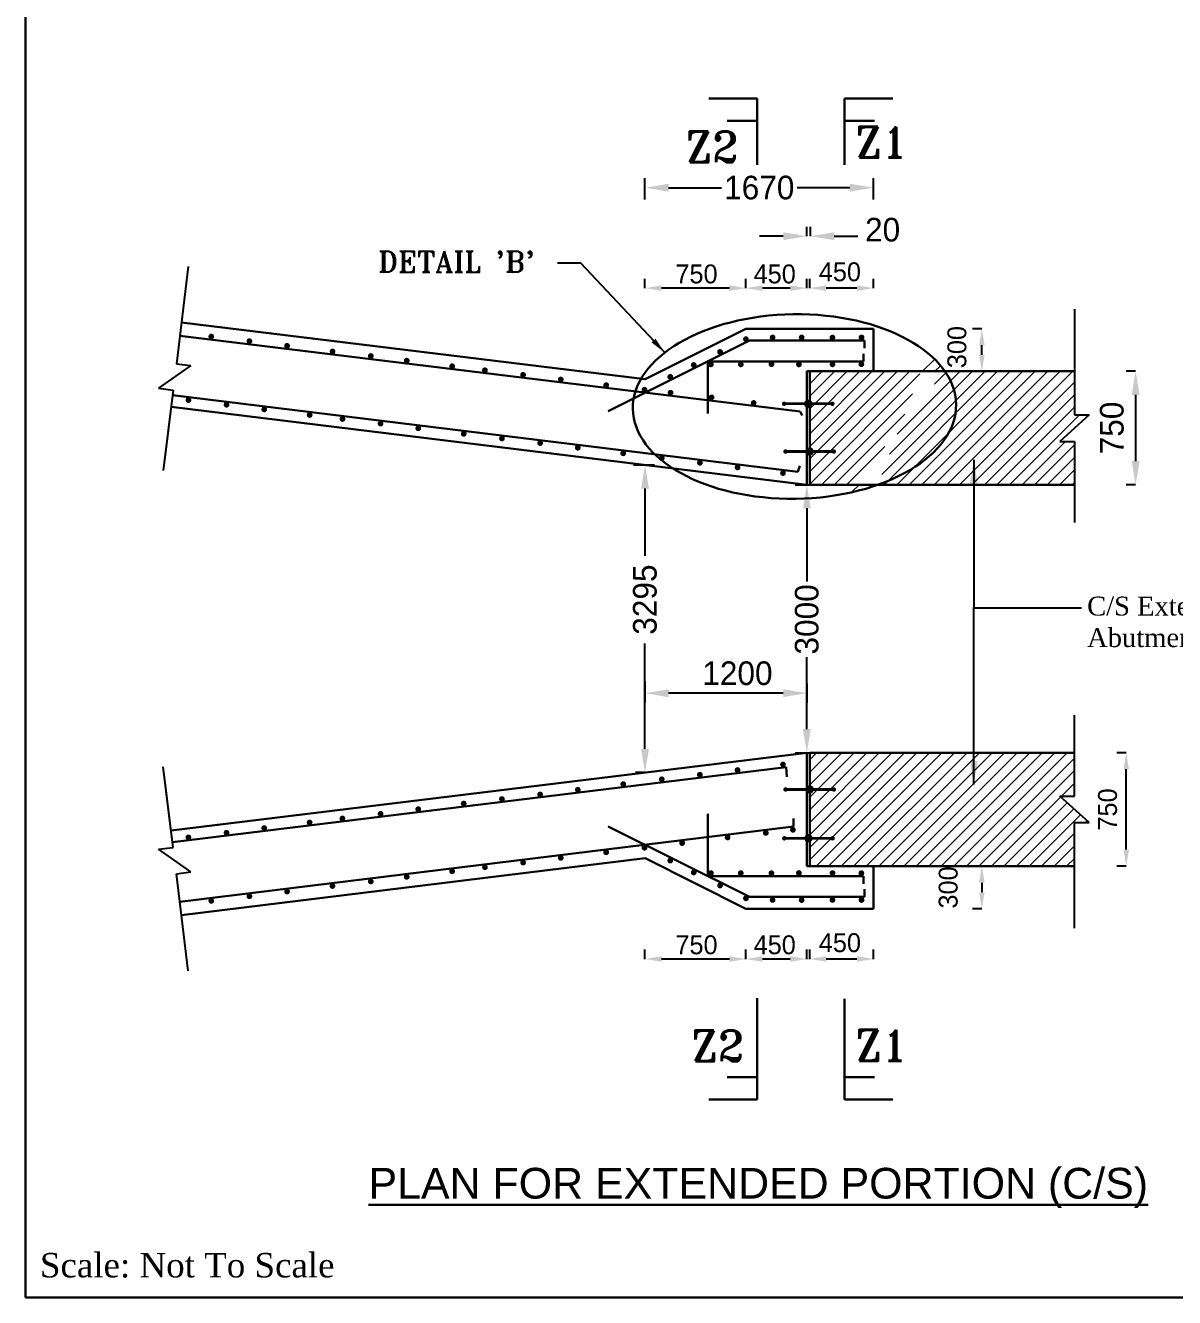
# Model space of a CAD drawing. Extents: x -1206532 to 786809, y -4288605 to 172932.
# Drawn here: x -269095 to -244779, y -4264955 to -4238039 of the extents above; entities that cross this region are included whole.
import ezdxf

# ---------------------------------------------------------------- set-up
doc = ezdxf.new("R2010")
doc.units = 0
doc.header["$LTSCALE"] = 300
doc.header["$MEASUREMENT"] = 0
doc.linetypes.add('ACAD_ISO02W100', pattern=[15, 12, -3])
doc.layers.get('0').update_dxf_attribs({"linetype": 'CONTINUOUS'})
doc.layers.get('DEFPOINTS').update_dxf_attribs({"linetype": 'CONTINUOUS'})
doc.layers.add('LINE', color=7, linetype='CONTINUOUS')
doc.layers.add('Other line', color=7, linetype='CONTINUOUS', lineweight=15)
doc.styles.add('Arial-200', font='ARIAL_0.TTF')
doc.styles.add('BIG', font='ROMANT.SHX')
doc.dimstyles.new('3', dxfattribs={"dimtxt": 225, "dimasz": 350, "dimexe": 100, "dimexo": 25, "dimgap": 9, "dimtad": 0, "dimdec": 0, "dimzin": 0, "dimdsep": 46, "dimtxsty": 'Standard', "dimcen": 0, "dimclrd": 5, "dimclre": 6, "dimclrt": 1, "dimadec": 0, "dimazin": 0, "dimtfac": 1, "dimtdec": 0, "dimtofl": 0, "dimtmove": 2, "dimatfit": 3, "dimfxl": 1, "dimtolj": 1, "dimtzin": 0, "dimarcsym": 0})

# ---------------------------------------------------------------- blocks, each defined once
blk = doc.blocks.new('*D812')
at = {"layer": 'DEFPOINTS', "color": 0, "lineweight": 30}
for p in [(-245603, -4245356), (-245603, -4247756), (-245603, -4247756)]:
    blk.add_point(p, dxfattribs=at)
at = {"layer": 'LINE', "color": 7, "lineweight": -2}
for p, q in [((-245603, -4245356), (-245803, -4245356)), ((-245603, -4245856), (-245603, -4247256)), ((-245603, -4247756), (-245803, -4247756))]:
    blk.add_line(p, q, dxfattribs=at)
at = {"layer": 'LINE', "color": 7, "lineweight": 30}
for points in [[(-245686, -4245856), (-245519, -4245856), (-245603, -4245356)], [(-245686, -4247256), (-245519, -4247256), (-245603, -4247756)]]:
    blk.add_solid(points, dxfattribs=at)
at = {"layer": 'LINE', "color": 7, "lineweight": 30, "insert": (-246104, -4246556), "char_height": 500, "attachment_point": 5, "rotation": 90}
blk.add_mtext('\\A1;750', dxfattribs=at)
blk = doc.blocks.new('*D813')
at = {"layer": 'DEFPOINTS', "color": 0, "lineweight": 30}
for p in [(-255985, -4241472), (-255985, -4248665), (-251150, -4248665)]:
    blk.add_point(p, dxfattribs=at)
at = {"layer": 'LINE', "color": 7, "lineweight": -2}
for p, q in [((-255985, -4241722), (-255985, -4241272)), ((-255485, -4241472), (-254368, -4241472)), ((-251650, -4241472), (-252767, -4241472)), ((-251150, -4241722), (-251150, -4241272))]:
    blk.add_line(p, q, dxfattribs=at)
at = {"layer": 'LINE', "color": 7, "lineweight": 30}
for points in [[(-255485, -4241389), (-255485, -4241556), (-255985, -4241472)], [(-251650, -4241389), (-251650, -4241556), (-251150, -4241472)]]:
    blk.add_solid(points, dxfattribs=at)
at = {"layer": 'LINE', "color": 7, "lineweight": 30, "insert": (-253567, -4241472), "char_height": 500, "attachment_point": 5}
blk.add_mtext('\\A1;1670', dxfattribs=at)
blk = doc.blocks.new('*D814')
at = {"layer": 'DEFPOINTS', "color": 0, "lineweight": 30}
for p in [(-248857, -4244456), (-248857, -4244456), (-248857, -4245356)]:
    blk.add_point(p, dxfattribs=at)
at = {"layer": 'LINE', "color": 7, "lineweight": -2}
for p, q in [((-248857, -4244456), (-249057, -4244456)), ((-248857, -4245006), (-248857, -4244806)), ((-248857, -4245356), (-249057, -4245356))]:
    blk.add_line(p, q, dxfattribs=at)
at = {"layer": 'LINE', "color": 7, "lineweight": 30}
for points in [[(-248915, -4244806), (-248798, -4244806), (-248857, -4244456)], [(-248915, -4245006), (-248798, -4245006), (-248857, -4245356)]]:
    blk.add_solid(points, dxfattribs=at)
at = {"layer": 'LINE', "color": 7, "lineweight": 30, "insert": (-249383, -4244845), "char_height": 400, "attachment_point": 5, "rotation": 90}
blk.add_mtext('\\A1;300', dxfattribs=at)
blk = doc.blocks.new('*D815')
at = {"layer": 'DEFPOINTS', "color": 0, "lineweight": 30}
for p in [(-252810, -4247756), (-253319, -4253428), (-252560, -4253428)]:
    blk.add_point(p, dxfattribs=at)
at = {"layer": 'LINE', "color": 7, "lineweight": -2}
for p, q in [((-252805, -4247756), (-252360, -4247756)), ((-252560, -4248256), (-252560, -4249806)), ((-252560, -4252928), (-252560, -4251407)), ((-252810, -4253428), (-252360, -4253428))]:
    blk.add_line(p, q, dxfattribs=at)
at = {"layer": 'LINE', "color": 7, "lineweight": 30}
for points in [[(-252643, -4248256), (-252477, -4248256), (-252560, -4247756)], [(-252643, -4252928), (-252477, -4252928), (-252560, -4253428)]]:
    blk.add_solid(points, dxfattribs=at)
at = {"layer": 'LINE', "color": 7, "lineweight": 30, "insert": (-252560, -4250606), "char_height": 500, "attachment_point": 5, "rotation": 90}
blk.add_mtext('\\A1;3000', dxfattribs=at)
blk = doc.blocks.new('*D816')
at = {"layer": 'DEFPOINTS', "color": 0, "lineweight": 30}
for p in [(-245802, -4253428), (-245802, -4253428), (-245802, -4255828)]:
    blk.add_point(p, dxfattribs=at)
at = {"layer": 'LINE', "color": 7, "lineweight": -2}
for p, q in [((-245802, -4253428), (-246002, -4253428)), ((-245802, -4255478), (-245802, -4253778)), ((-245802, -4255828), (-246002, -4255828))]:
    blk.add_line(p, q, dxfattribs=at)
at = {"layer": 'LINE', "color": 7, "lineweight": 30}
for points in [[(-245860, -4253778), (-245743, -4253778), (-245802, -4253428)], [(-245860, -4255478), (-245743, -4255478), (-245802, -4255828)]]:
    blk.add_solid(points, dxfattribs=at)
at = {"layer": 'LINE', "color": 7, "lineweight": 30, "insert": (-246195, -4254628), "char_height": 400, "attachment_point": 5, "rotation": 90}
blk.add_mtext('\\A1;750', dxfattribs=at)
blk = doc.blocks.new('*D817')
at = {"layer": 'DEFPOINTS', "color": 0, "lineweight": 30}
for p in [(-252500, -4257792), (-252500, -4257792), (-251150, -4257792)]:
    blk.add_point(p, dxfattribs=at)
at = {"layer": 'LINE', "color": 7, "lineweight": -2}
for p, q in [((-252500, -4257792), (-252500, -4257592)), ((-251150, -4257792), (-251150, -4257592)), ((-251500, -4257792), (-252150, -4257792))]:
    blk.add_line(p, q, dxfattribs=at)
at = {"layer": 'LINE', "color": 7, "lineweight": 30}
for points in [[(-252150, -4257733), (-252150, -4257850), (-252500, -4257792)], [(-251500, -4257733), (-251500, -4257850), (-251150, -4257792)]]:
    blk.add_solid(points, dxfattribs=at)
at = {"layer": 'LINE', "color": 7, "lineweight": 30, "insert": (-251861, -4257449), "char_height": 400, "attachment_point": 5}
blk.add_mtext('\\A1;450', dxfattribs=at)
blk = doc.blocks.new('*D818')
at = {"layer": 'DEFPOINTS', "color": 0, "lineweight": 30}
for p in [(-248857, -4255828), (-248857, -4256728), (-248857, -4256728)]:
    blk.add_point(p, dxfattribs=at)
at = {"layer": 'LINE', "color": 7, "lineweight": -2}
for p, q in [((-248857, -4255828), (-249057, -4255828)), ((-248857, -4256178), (-248857, -4256378)), ((-248857, -4256728), (-249057, -4256728))]:
    blk.add_line(p, q, dxfattribs=at)
at = {"layer": 'LINE', "color": 7, "lineweight": 30}
for points in [[(-248915, -4256178), (-248798, -4256178), (-248857, -4255828)], [(-248915, -4256378), (-248798, -4256378), (-248857, -4256728)]]:
    blk.add_solid(points, dxfattribs=at)
at = {"layer": 'LINE', "color": 7, "lineweight": 30, "insert": (-249567, -4256278), "char_height": 400, "attachment_point": 5, "rotation": 90}
blk.add_mtext('\\A1;300', dxfattribs=at)
blk = doc.blocks.new('*D809')
at = {"layer": 'DEFPOINTS', "color": 0, "lineweight": 30}
for p in [(-253850, -4257792), (-253850, -4257792), (-252560, -4257792)]:
    blk.add_point(p, dxfattribs=at)
at = {"layer": 'LINE', "color": 7, "lineweight": -2}
for p, q in [((-253850, -4257792), (-253850, -4257592)), ((-252560, -4257792), (-252560, -4257592)), ((-252910, -4257792), (-253500, -4257792))]:
    blk.add_line(p, q, dxfattribs=at)
at = {"layer": 'LINE', "color": 7, "lineweight": 30}
for points in [[(-253500, -4257733), (-253500, -4257850), (-253850, -4257792)], [(-252910, -4257733), (-252910, -4257850), (-252560, -4257792)]]:
    blk.add_solid(points, dxfattribs=at)
at = {"layer": 'LINE', "color": 7, "lineweight": 30, "insert": (-253240, -4257494), "char_height": 400, "attachment_point": 5}
blk.add_mtext('\\A1;450', dxfattribs=at)
blk = doc.blocks.new('*D810')
at = {"layer": 'DEFPOINTS', "color": 0, "lineweight": 30}
for p in [(-256235, -4247337), (-255985, -4253847), (-255985, -4253847)]:
    blk.add_point(p, dxfattribs=at)
at = {"layer": 'LINE', "color": 7, "lineweight": -2}
for p, q in [((-256230, -4247337), (-255785, -4247337)), ((-255985, -4247837), (-255985, -4249262)), ((-255985, -4253347), (-255985, -4251113)), ((-255985, -4253847), (-256185, -4253847))]:
    blk.add_line(p, q, dxfattribs=at)
at = {"layer": 'LINE', "color": 7, "lineweight": 30}
for points in [[(-256068, -4247837), (-255901, -4247837), (-255985, -4247337)], [(-256068, -4253347), (-255901, -4253347), (-255985, -4253847)]]:
    blk.add_solid(points, dxfattribs=at)
at = {"layer": 'LINE', "color": 7, "lineweight": 30, "insert": (-255985, -4250187), "char_height": 500, "attachment_point": 5, "rotation": 90}
blk.add_mtext('\\A1;3295', dxfattribs=at)
blk = doc.blocks.new('*D811')
at = {"layer": 'DEFPOINTS', "color": 0, "lineweight": 30}
for p in [(-255985, -4251914), (-252560, -4251957), (-255985, -4252168)]:
    blk.add_point(p, dxfattribs=at)
at = {"layer": 'LINE', "color": 7, "lineweight": -2}
for p, q in [((-255985, -4251919), (-255985, -4252368)), ((-252560, -4251962), (-252560, -4252368)), ((-253060, -4252168), (-255485, -4252168))]:
    blk.add_line(p, q, dxfattribs=at)
at = {"layer": 'LINE', "color": 7, "lineweight": 30}
for points in [[(-255485, -4252084), (-255485, -4252251), (-255985, -4252168)], [(-253060, -4252084), (-253060, -4252251), (-252560, -4252168)]]:
    blk.add_solid(points, dxfattribs=at)
at = {"layer": 'LINE', "color": 7, "lineweight": 30, "insert": (-254029, -4251748), "char_height": 500, "attachment_point": 5}
blk.add_mtext('\\A1;1200', dxfattribs=at)
blk = doc.blocks.new('*D837')
at = {"layer": 'DEFPOINTS', "color": 0, "lineweight": 30}
for p in [(-252560, -4242498), (-252480, -4242498), (-252480, -4242498)]:
    blk.add_point(p, dxfattribs=at)
at = {"layer": 'LINE', "color": 7, "lineweight": -2}
for p, q in [((-253060, -4242498), (-253560, -4242498)), ((-252560, -4242498), (-252560, -4242298)), ((-252480, -4242498), (-252480, -4242298)), ((-251980, -4242498), (-251480, -4242498))]:
    blk.add_line(p, q, dxfattribs=at)
at = {"layer": 'LINE', "color": 7, "lineweight": 30}
for points in [[(-253060, -4242415), (-253060, -4242582), (-252560, -4242498)], [(-251980, -4242415), (-251980, -4242582), (-252480, -4242498)]]:
    blk.add_solid(points, dxfattribs=at)
at = {"layer": 'LINE', "color": 7, "lineweight": 30, "insert": (-250957, -4242363), "char_height": 500, "attachment_point": 5}
blk.add_mtext('\\A1;20', dxfattribs=at)
blk = doc.blocks.new('*D936')
at = {"layer": 'DEFPOINTS', "color": 0, "lineweight": 30}
for p in [(-255985, -4257792), (-255985, -4257792), (-253850, -4257792)]:
    blk.add_point(p, dxfattribs=at)
at = {"layer": 'LINE', "color": 7, "lineweight": -2}
for p, q in [((-255985, -4257792), (-255985, -4257592)), ((-253850, -4257792), (-253850, -4257592)), ((-254200, -4257792), (-255635, -4257792))]:
    blk.add_line(p, q, dxfattribs=at)
at = {"layer": 'LINE', "color": 7, "lineweight": 30}
for points in [[(-255635, -4257733), (-255635, -4257850), (-255985, -4257792)], [(-254200, -4257733), (-254200, -4257850), (-253850, -4257792)]]:
    blk.add_solid(points, dxfattribs=at)
at = {"layer": 'LINE', "color": 7, "lineweight": 30, "insert": (-254895, -4257494), "char_height": 400, "attachment_point": 5}
blk.add_mtext('\\A1;750', dxfattribs=at)
blk = doc.blocks.new('*D938')
at = {"layer": 'DEFPOINTS', "color": 0, "lineweight": 30}
for p in [(-252500, -4243597), (-252500, -4243597), (-251150, -4243597)]:
    blk.add_point(p, dxfattribs=at)
at = {"layer": 'LINE', "color": 7, "lineweight": -2}
for p, q in [((-252500, -4243597), (-252500, -4243397)), ((-251500, -4243597), (-252150, -4243597)), ((-251150, -4243597), (-251150, -4243397))]:
    blk.add_line(p, q, dxfattribs=at)
at = {"layer": 'LINE', "color": 7, "lineweight": 30}
for points in [[(-252150, -4243538), (-252150, -4243655), (-252500, -4243597)], [(-251500, -4243538), (-251500, -4243655), (-251150, -4243597)]]:
    blk.add_solid(points, dxfattribs=at)
at = {"layer": 'LINE', "color": 7, "lineweight": 30, "insert": (-251861, -4243254), "char_height": 400, "attachment_point": 5}
blk.add_mtext('\\A1;450', dxfattribs=at)
blk = doc.blocks.new('*D939')
at = {"layer": 'DEFPOINTS', "color": 0, "lineweight": 30}
for p in [(-253850, -4243597), (-253850, -4243597), (-252560, -4243597)]:
    blk.add_point(p, dxfattribs=at)
at = {"layer": 'LINE', "color": 7, "lineweight": -2}
for p, q in [((-253850, -4243597), (-253850, -4243397)), ((-252910, -4243597), (-253500, -4243597)), ((-252560, -4243597), (-252560, -4243397))]:
    blk.add_line(p, q, dxfattribs=at)
at = {"layer": 'LINE', "color": 7, "lineweight": 30}
for points in [[(-253500, -4243538), (-253500, -4243655), (-253850, -4243597)], [(-252910, -4243538), (-252910, -4243655), (-252560, -4243597)]]:
    blk.add_solid(points, dxfattribs=at)
at = {"layer": 'LINE', "color": 7, "lineweight": 30, "insert": (-253240, -4243299), "char_height": 400, "attachment_point": 5}
blk.add_mtext('\\A1;450', dxfattribs=at)
blk = doc.blocks.new('*D937')
at = {"layer": 'DEFPOINTS', "color": 0, "lineweight": 30}
for p in [(-255985, -4243597), (-255985, -4243597), (-253850, -4243597)]:
    blk.add_point(p, dxfattribs=at)
at = {"layer": 'LINE', "color": 7, "lineweight": -2}
for p, q in [((-255985, -4243597), (-255985, -4243397)), ((-254200, -4243597), (-255635, -4243597)), ((-253850, -4243597), (-253850, -4243397))]:
    blk.add_line(p, q, dxfattribs=at)
at = {"layer": 'LINE', "color": 7, "lineweight": 30}
for points in [[(-255635, -4243538), (-255635, -4243655), (-255985, -4243597)], [(-254200, -4243538), (-254200, -4243655), (-253850, -4243597)]]:
    blk.add_solid(points, dxfattribs=at)
at = {"layer": 'LINE', "color": 7, "lineweight": 30, "insert": (-254895, -4243299), "char_height": 400, "attachment_point": 5}
blk.add_mtext('\\A1;750', dxfattribs=at)

msp = doc.modelspace()

# ---------------------------------------------------------------- hatches: boundary and pattern name
at = {"layer": 'Other line', "lineweight": 9}
h = msp.add_hatch(dxfattribs=at)
h.set_pattern_fill('ANSI31', color=0, scale=1500, style=0)
edge = h.paths.add_edge_path()
edge.add_line((-246586.535, -4246277.286), (-246897.683, -4246277.286))
edge.add_line((-246897.683, -4246277.286), (-246897.683, -4245356.096))
edge.add_line((-246897.683, -4245356.096), (-249639.153, -4245356.096))
edge.add_ellipse((-252822.006, -4246101.451), major_axis=(-3421.064, -47.045), ratio=0.570526397, start_angle=120.6780294, end_angle=201.062523, ccw=False)
edge.add_line((-251053.45, -4247756.096), (-246897.683, -4247756.096))
edge.add_line((-246897.683, -4247756.096), (-246897.683, -4247001.915))
edge.add_line((-246897.683, -4247001.915), (-246897.683, -4246838.735))
edge.add_line((-246897.683, -4246838.735), (-247208.831, -4246838.735))
edge.add_line((-247208.831, -4246838.735), (-246586.535, -4246277.286))
edge = h.paths.add_edge_path()
edge.add_ellipse((-252822.006, -4246101.451), major_axis=(-3421.064, -47.045), ratio=0.570526397, start_angle=120.6780294, end_angle=201.062523)
edge.add_line((-249639.153, -4245356.096), (-252500.022, -4245356.096))
edge.add_line((-252500.022, -4245356.096), (-252500.022, -4246521.127))
edge.add_arc((-252527.959, -4246555.328), 44.16, -0.9965957, 50.7568962, ccw=False)
edge.add_line((-252483.805, -4246556.096), (-252040.402, -4246556.096))
edge.add_arc((-252017.173, -4246555.328), 23.242, 180, 181.8937811, ccw=False)
edge.add_arc((-252017.173, -4246555.328), 23.242, 0, 180, ccw=False)
edge.add_arc((-252017.173, -4246555.328), 23.242, -178.1062189, 0, ccw=False)
edge.add_line((-252040.402, -4246556.096), (-252483.805, -4246556.096))
edge.add_arc((-252527.959, -4246555.328), 44.16, 309.2431038, 359.0034043, ccw=False)
edge.add_line((-252500.022, -4246589.529), (-252500.022, -4247756.096))
edge.add_line((-252500.022, -4247756.096), (-251053.45, -4247756.096))
h = msp.add_hatch(dxfattribs=at)
h.set_pattern_fill('ANSI31', color=0, scale=1500, style=0)
h.paths.add_polyline_path([(-246897.683, -4253427.941), (-252500.022, -4253427.941), (-252500.022, -4254594.509, -0.220597627), (-252483.805, -4254627.941), (-252040.402, -4254627.941, -0.983608714), (-251993.931, -4254628.71, -1.016664438), (-252040.402, -4254627.941), (-252483.805, -4254627.941, -0.004348496), (-252483.799, -4254628.71, -0.225162114), (-252500.022, -4254662.91), (-252500.022, -4255827.941), (-251150.022, -4255827.941), (-246897.683, -4255827.941), (-246897.683, -4254906.752), (-246586.535, -4254906.752), (-247208.831, -4254345.302), (-246897.683, -4254345.302)])
h.paths.add_polyline_path([(-249970.032, -4256844.608), (-249970.032, -4255711.275), (-249370.032, -4255711.275), (-249370.032, -4256844.608)], flags=9)

# ---------------------------------------------------------------- linework, layer by layer
at = {"color": 0, "linetype": 'ByBlock', "lineweight": 30}
msp.add_lwpolyline([(-269094.96, -4264955.06), (-269094.96, -4214060.66), (-197123.08, -4214060.66), (-197123.08, -4264955.06), (-269094.96, -4264955.06)], close=True, dxfattribs=at)
at = {"layer": 'LINE', "lineweight": 30}
for p, q in [((-253608.148, -4239581.59), (-254631.345, -4239581.59)), ((-253608.148, -4240989.716), (-253608.148, -4239581.59)), ((-253608.148, -4240989.716), (-253608.148, -4239581.59)), ((-251761.618, -4240989.716), (-251761.618, -4239581.59)), ((-251761.618, -4240989.716), (-251761.618, -4239581.59)), ((-250738.421, -4239581.59), (-251761.618, -4239581.59)), ((-253608.148, -4240054.437), (-254244.264, -4240054.437)), ((-251125.503, -4240054.437), (-251761.618, -4240054.437)), ((-253608.148, -4258618), (-253608.148, -4260762.448)), ((-253608.148, -4258618), (-253608.148, -4260762.448)), ((-251761.618, -4258637), (-251761.618, -4260762.448)), ((-251761.618, -4258637), (-251761.618, -4260762.448)), ((-253608.148, -4260289.6), (-254244.264, -4260289.6)), ((-251125.503, -4260289.6), (-251761.618, -4260289.6)), ((-253608.148, -4260762.448), (-254631.345, -4260762.448)), ((-250738.421, -4260762.448), (-251761.618, -4260762.448))]:
    msp.add_line(p, q, dxfattribs=at)
at = {"layer": 'LINE', "color": 0}
for p, q in [((-265648.918, -4243140.905), (-265900.515, -4245195.93)), ((-246897.683, -4244043.737), (-246897.683, -4246114.106)), ((-246897.683, -4244206.916), (-246897.683, -4246277.286)), ((-265591.673, -4245233.742), (-266277.586, -4245715.407)), ((-265900.515, -4245195.93), (-265591.673, -4245233.742)), ((-266277.586, -4245715.407), (-265968.744, -4245753.219)), ((-265968.744, -4245753.219), (-266157.442, -4247294.487)), ((-265988.574, -4245915.189), (-266177.272, -4247456.458)), ((-246586.535, -4246277.286), (-247208.831, -4246838.735)), ((-246897.683, -4246277.286), (-246586.535, -4246277.286)), ((-247208.831, -4246838.735), (-246897.683, -4246838.735)), ((-246897.683, -4246838.735), (-246897.683, -4248391.512)), ((-246897.683, -4247001.915), (-246897.683, -4248554.692)), ((-246897.683, -4254182.123), (-246897.683, -4252629.345)), ((-246897.683, -4254345.302), (-246897.683, -4252792.525)), ((-265988.574, -4255268.849), (-266177.272, -4253727.58)), ((-265968.744, -4255430.819), (-266157.442, -4253889.55)), ((-247208.831, -4254345.302), (-246897.683, -4254345.302)), ((-246586.535, -4254906.752), (-247208.831, -4254345.302)), ((-246897.683, -4256977.121), (-246897.683, -4254906.752)), ((-246897.683, -4254906.752), (-246586.535, -4254906.752)), ((-246897.683, -4257140.301), (-246897.683, -4255069.932)), ((-266277.586, -4255468.631), (-265968.744, -4255430.819)), ((-265591.673, -4255950.296), (-266277.586, -4255468.631)), ((-265900.515, -4255988.107), (-265591.673, -4255950.296)), ((-265648.918, -4258043.132), (-265900.515, -4255988.107))]:
    msp.add_line(p, q, dxfattribs=at)
for points, const_width in [([(-265132.048, -4244621.921, -1), (-265192.528, -4244621.921, -1)], 60.48), ([(-264325.122, -4244719.585, -1), (-264385.602, -4244719.585, -1)], 60.48), ([(-253818.575, -4244675.686, -1), (-253879.055, -4244675.686, -1)], 60.48), ([(-253254.141, -4244641.366, -1), (-253314.621, -4244641.366, -1)], 60.48), ([(-252639.755, -4244639.153, -1), (-252700.235, -4244639.153, -1)], 60.48), ([(-251987.958, -4244642.563, -1), (-252048.438, -4244642.563, -1)], 60.48), ([(-251373.572, -4244640.349, -1), (-251434.052, -4244640.349, -1)], 60.48), ([(-263527.916, -4244818.467, -1), (-263588.396, -4244818.467, -1)], 60.48), ([(-262566.8, -4244937.1, -1), (-262627.28, -4244937.1, -1)], 60.48), ([(-254366.938, -4244947.564, -1), (-254427.418, -4244947.564, -1)], 60.48), ([(-261756.708, -4245033.119, -1), (-261817.188, -4245033.119, -1)], 60.48), ([(-260996.317, -4245131.454, -1), (-261056.797, -4245131.454, -1)], 60.48), ([(-260035.201, -4245250.087, -1), (-260095.681, -4245250.087, -1)], 60.48), ([(-254923.653, -4245223.465, -1), (-254984.133, -4245223.465, -1)], 60.48), ([(-254559.985, -4245209.819, -1), (-254620.465, -4245209.819, -1)], 60.48), ([(-253928.254, -4245210.169, -1), (-253988.734, -4245210.169, -1)], 60.48), ([(-253279.587, -4245207.083, -1), (-253340.067, -4245207.083, -1)], 60.48), ([(-252697.877, -4245211.868, -1), (-252758.357, -4245211.868, -1)], 60.48), ([(-251986.899, -4245209.475, -1), (-252047.379, -4245209.475, -1)], 60.48), ([(-251376.466, -4245207.083, -1), (-251436.946, -4245207.083, -1)], 60.48), ([(-259341.173, -4245334.457, -1), (-259401.653, -4245334.457, -1)], 60.48), ([(-258534.248, -4245432.121, -1), (-258594.728, -4245432.121, -1)], 60.48), ([(-257737.042, -4245531.003, -1), (-257797.522, -4245531.003, -1)], 60.48), ([(-255420.129, -4245473.912, -1), (-255480.609, -4245473.912, -1)], 60.48), ([(-256775.926, -4245649.636, -1), (-256836.406, -4245649.636, -1)], 60.48), ([(-255965.833, -4245745.655, -1), (-256026.313, -4245745.655, -1)], 60.48), ([(-255413.313, -4245809.125, -1), (-255473.793, -4245809.125, -1)], 60.48), ([(-265615.93, -4245966.193, -1), (-265676.41, -4245966.193, -1)], 60.48), ([(-264809.004, -4246063.857, -1), (-264869.484, -4246063.857, -1)], 60.48), ([(-254545.107, -4245908.007, -1), (-254605.587, -4245908.007, -1)], 60.48), ([(-253654.991, -4246026.641, -1), (-253715.471, -4246026.641, -1)], 60.48), ([(-253018.822, -4246042.232, -1), (-253065.307, -4246042.232, -1)], 46.484), ([(-252487.118, -4246042.232, -1), (-252575.438, -4246042.232, -1)], 88.32), ([(-251997.25, -4246042.232, -1), (-252043.735, -4246042.232, -1)], 46.484), ([(-264011.798, -4246162.739, -1), (-264072.278, -4246162.739, -1)], 60.48), ([(-263050.682, -4246281.372, -1), (-263111.162, -4246281.372, -1)], 60.48), ([(-262356.655, -4246365.743, -1), (-262417.135, -4246365.743, -1)], 60.48), ([(-261549.729, -4246463.406, -1), (-261610.209, -4246463.406, -1)], 60.48), ([(-260752.523, -4246562.288, -1), (-260813.003, -4246562.288, -1)], 60.48), ([(-259791.407, -4246680.921, -1), (-259851.887, -4246680.921, -1)], 60.48), ([(-258981.314, -4246776.941, -1), (-259041.794, -4246776.941, -1)], 60.48), ([(-258174.389, -4246874.604, -1), (-258234.869, -4246874.604, -1)], 60.48), ([(-257377.183, -4246973.486, -1), (-257437.663, -4246973.486, -1)], 60.48), ([(-256416.067, -4247092.119, -1), (-256476.547, -4247092.119, -1)], 60.48), ([(-252987.822, -4247054.232, -1), (-253034.307, -4247054.232, -1)], 46.484), ([(-252456.118, -4247054.232, -1), (-252544.438, -4247054.232, -1)], 88.32), ([(-251966.25, -4247054.232, -1), (-252012.735, -4247054.232, -1)], 46.484), ([(-255600.113, -4247194.421, -1), (-255660.593, -4247194.421, -1)], 60.48), ([(-254793.187, -4247292.084, -1), (-254853.667, -4247292.084, -1)], 60.48), ([(-253995.981, -4247390.966, -1), (-254056.461, -4247390.966, -1)], 60.48), ([(-253034.865, -4247509.6, -1), (-253095.345, -4247509.6, -1)], 60.48), ([(-254793.187, -4253891.953, 1), (-254853.667, -4253891.953, 1)], 60.48), ([(-253995.981, -4253793.071, 1), (-254056.461, -4253793.071, 1)], 60.48), ([(-253034.865, -4253674.438, 1), (-253095.345, -4253674.438, 1)], 60.48), ([(-256416.067, -4254091.918, 1), (-256476.547, -4254091.918, 1)], 60.48), ([(-255600.113, -4253989.617, 1), (-255660.593, -4253989.617, 1)], 60.48), ([(-252456.118, -4254204.077, -1), (-252544.438, -4254204.077, -1)], 88.32), ([(-258981.314, -4254407.097, 1), (-259041.794, -4254407.097, 1)], 60.48), ([(-258174.389, -4254309.434, 1), (-258234.869, -4254309.434, 1)], 60.48), ([(-257377.183, -4254210.552, 1), (-257437.663, -4254210.552, 1)], 60.48), ([(-252987.822, -4254204.077, -1), (-253034.307, -4254204.077, -1)], 46.484), ([(-251966.25, -4254204.077, -1), (-252012.735, -4254204.077, -1)], 46.484), ([(-261549.729, -4254720.632, 1), (-261610.209, -4254720.632, 1)], 60.48), ([(-260752.523, -4254621.749, 1), (-260813.003, -4254621.749, 1)], 60.48), ([(-259791.407, -4254503.116, 1), (-259851.887, -4254503.116, 1)], 60.48), ([(-263050.682, -4254902.666, 1), (-263111.162, -4254902.666, 1)], 60.48), ([(-262356.655, -4254818.295, 1), (-262417.135, -4254818.295, 1)], 60.48), ([(-265615.93, -4255217.844, 1), (-265676.41, -4255217.844, 1)], 60.48), ([(-264809.004, -4255120.181, 1), (-264869.484, -4255120.181, 1)], 60.48), ([(-264011.798, -4255021.299, 1), (-264072.278, -4255021.299, 1)], 60.48), ([(-254207.511, -4255220.867, 1), (-254267.991, -4255220.867, 1)], 60.48), ([(-253397.419, -4255124.848, 1), (-253457.899, -4255124.848, 1)], 60.48), ([(-253013.822, -4255238.077, -1), (-253060.307, -4255238.077, -1)], 46.484), ([(-252825.037, -4255058.15, 1), (-252885.517, -4255058.15, 1)], 60.48), ([(-252482.118, -4255238.077, -1), (-252570.438, -4255238.077, -1)], 88.32), ([(-251992.25, -4255238.077, -1), (-252038.735, -4255238.077, -1)], 46.484), ([(-255965.833, -4255438.382, 1), (-256026.313, -4255438.382, 1)], 60.48), ([(-255168.627, -4255339.5, 1), (-255229.107, -4255339.5, 1)], 60.48), ([(-258534.248, -4255751.917, 1), (-258594.728, -4255751.917, 1)], 60.48), ([(-257737.042, -4255653.035, 1), (-257797.522, -4255653.035, 1)], 60.48), ([(-256775.926, -4255534.401, 1), (-256836.406, -4255534.401, 1)], 60.48), ([(-255420.129, -4255710.126, 1), (-255480.609, -4255710.126, 1)], 60.48), ([(-260996.317, -4256052.584, 1), (-261056.797, -4256052.584, 1)], 60.48), ([(-260035.201, -4255933.951, 1), (-260095.681, -4255933.951, 1)], 60.48), ([(-259341.173, -4255849.58, 1), (-259401.653, -4255849.58, 1)], 60.48), ([(-254923.653, -4255960.572, 1), (-254984.133, -4255960.572, 1)], 60.48), ([(-254559.985, -4255974.219, 1), (-254620.465, -4255974.219, 1)], 60.48), ([(-253928.254, -4255973.868, 1), (-253988.734, -4255973.868, 1)], 60.48), ([(-253279.587, -4255976.955, 1), (-253340.067, -4255976.955, 1)], 60.48), ([(-252697.877, -4255972.17, 1), (-252758.357, -4255972.17, 1)], 60.48), ([(-251986.899, -4255974.562, 1), (-252047.379, -4255974.562, 1)], 60.48), ([(-251376.466, -4255976.955, 1), (-251436.946, -4255976.955, 1)], 60.48), ([(-262566.8, -4256246.938, 1), (-262627.28, -4256246.938, 1)], 60.48), ([(-261756.708, -4256150.918, 1), (-261817.188, -4256150.918, 1)], 60.48), ([(-254366.938, -4256236.474, 1), (-254427.418, -4256236.474, 1)], 60.48), ([(-265132.048, -4256562.116, 1), (-265192.528, -4256562.116, 1)], 60.48), ([(-264325.122, -4256464.453, 1), (-264385.602, -4256464.453, 1)], 60.48), ([(-263527.916, -4256365.571, 1), (-263588.396, -4256365.571, 1)], 60.48), ([(-253818.575, -4256508.352, 1), (-253879.055, -4256508.352, 1)], 60.48), ([(-253254.141, -4256542.671, 1), (-253314.621, -4256542.671, 1)], 60.48), ([(-252639.755, -4256544.885, 1), (-252700.235, -4256544.885, 1)], 60.48), ([(-251987.958, -4256541.475, 1), (-252048.438, -4256541.475, 1)], 60.48), ([(-251373.572, -4256543.688, 1), (-251434.052, -4256543.688, 1)], 60.48)]:
    msp.add_lwpolyline(points, format="xyb", close=True, dxfattribs=dict(at, const_width=const_width))
at = {"layer": 'LINE', "color": 0, "const_width": 59.5}
for points in [[(-252047.585, -4246043), (-252531.022, -4246043), (-253014.46, -4246043)], [(-252016.585, -4247055), (-252500.022, -4247055), (-252983.46, -4247055)], [(-252016.585, -4254204.845), (-252500.022, -4254204.845), (-252983.46, -4254204.845)], [(-252042.585, -4255238.845), (-252526.022, -4255238.845), (-253009.46, -4255238.845)]]:
    msp.add_lwpolyline(points, dxfattribs=at)
at = {"layer": 'Other line', "color": 0, "lineweight": 30}
for p, q in [((-255984.599, -4245523.384), (-265793.577, -4244322.469)), ((-252702, -4246206), (-265827.995, -4244603.594)), ((-253850.022, -4244456.096), (-255984.599, -4245523.384)), ((-253850.022, -4244456.096), (-251150.022, -4244456.096)), ((-251150.022, -4244456.096), (-251150.022, -4245356.096)), ((-253774.707, -4244705.987), (-256761.223, -4246199.245)), ((-251340.001, -4244705.987), (-253774.707, -4244705.987)), ((-251340.001, -4244705.987), (-251340.001, -4244868.137)), ((-251362.395, -4245146.814), (-254656.36, -4245146.814)), ((-254656.36, -4245146.814), (-254656.36, -4246251)), ((-251362.395, -4245146.814), (-251362.395, -4244986.176)), ((-252560.022, -4245356.096), (-252560.022, -4247756.096)), ((-251150.022, -4245356.096), (-252560.022, -4245356.096)), ((-252500.022, -4245356.096), (-246897.683, -4245356.096)), ((-252500.022, -4245356.096), (-252500.022, -4247756.096)), ((-252751, -4247483), (-265982.168, -4245862.866)), ((-252560.022, -4247756.096), (-266012.318, -4246109.128)), ((-252702, -4246205), (-252658, -4246289)), ((-252750, -4247483), (-252707, -4247358)), ((-252500.022, -4247756.096), (-246897.683, -4247756.096)), ((-252560.022, -4253427.941), (-266012.318, -4255074.909)), ((-252560.022, -4255827.941), (-252560.022, -4253427.941)), ((-252500.022, -4253427.941), (-246897.683, -4253427.941)), ((-252500.022, -4255827.941), (-252500.022, -4253427.941)), ((-252994.333, -4253731.068), (-265982.168, -4255321.172)), ((-252994.333, -4253731.068), (-252982.3, -4253940.291)), ((-254656.36, -4256037.224), (-254656.36, -4254721)), ((-252839.002, -4254990.198), (-252843.862, -4254822.045)), ((-252839.002, -4254990.198), (-265827.995, -4256580.444)), ((-253774.707, -4256478.051), (-256761.223, -4254984.792)), ((-255984.599, -4255660.653), (-265793.577, -4256861.569)), ((-253850.022, -4256727.941), (-255984.599, -4255660.653)), ((-251150.022, -4255827.941), (-252560.022, -4255827.941)), ((-252500.022, -4255827.941), (-246897.683, -4255827.941)), ((-251150.022, -4256727.941), (-251150.022, -4255827.941)), ((-251362.395, -4256037.224), (-254656.36, -4256037.224)), ((-251362.395, -4256037.224), (-251362.395, -4256197.862)), ((-251340.001, -4256478.051), (-253774.707, -4256478.051)), ((-251340.001, -4256478.051), (-251340.001, -4256315.9)), ((-253850.022, -4256727.941), (-251150.022, -4256727.941))]:
    msp.add_line(p, q, dxfattribs=at)
at = {"layer": 'Other line', "color": 0, "lineweight": 30, "extrusion": (0, 0, -1)}
msp.add_ellipse((-252822.006, -4246101.451), major_axis=(-3421.064, -47.045), ratio=0.570526397, start_param=-3.141592654, end_param=3.141592654, dxfattribs=at)

# ---------------------------------------------------------------- texts
at = {"linetype": 'ByBlock', "lineweight": 30, "insert": (-246629.765, -4250124.192), "char_height": 400, "width": 4181.1469, "attachment_point": 1}
msp.add_mtext('{\\fTimes New Roman|b0|i0|c0|p18;C/S Extended Abutment}', dxfattribs=at)
at = {"color": 0, "linetype": 'ACAD_ISO02W100', "lineweight": 30, "insert": (-268788.312, -4264010.681), "char_height": 517.8814, "width": 18602.1315, "attachment_point": 1}
msp.add_mtext('{\\fTimes New Roman|b0|i0|c0|p18;Scale: Not To Scale}', dxfattribs=at)
at = {"layer": 'LINE', "lineweight": 30, "style": 'BIG'}
for s, p in [('Z2', (-255122.93, -4240934.385)), ('Z1', (-251530.514, -4240834.59)), ('Z2', (-255003.094, -4259956.004)), ('Z1', (-251530.514, -4259942.781))]:
    msp.add_text(s, height=650, dxfattribs=at).set_placement(p)
at = {"layer": 'LINE', "color": 0, "style": 'BIG'}
msp.add_text("DETAIL 'B'", height=448, dxfattribs=at).set_placement((-261634.372, -4243260.687))
at = {"layer": 'LINE', "lineweight": 30, "insert": (-253587.712, -4262211.231), "char_height": 650, "width": 23417.44191, "attachment_point": 2, "style": 'Arial-200'}
msp.add_mtext('{\\LPLAN FOR EXTENDED PORTION (C/S)}', dxfattribs=at)

# ---------------------------------------------------------------- dimensions: what is measured, and where the dimension line sits
at = {"layer": 'LINE', "color": 0, "lineweight": 30}
dim = msp.add_linear_dim(base=(-255984.599, -4241472.264), p1=(-251150.022, -4248664.952), p2=(-255984.599, -4248664.952), angle=180, text='1670', dimstyle='3', override={"dimtxt": 500, "dimasz": 500, "dimexe": 200, "dimexo": 5, "dimdle": 250, "dimclrd": 7, "dimclre": 7, "dimclrt": 7, "dimfxl": 250, "dimfxlon": 1}, dxfattribs=at)
dim.commit()
dim.dimension.update_dxf_attribs({"geometry": '*D813', "text_midpoint": (-253567.311, -4241472.264)})
dim = msp.add_linear_dim(base=(-252480.022, -4242498.3), p1=(-252560.022, -4242498.3), p2=(-252480.022, -4242498.3), text='20', dimstyle='3', override={"dimtxt": 500, "dimasz": 500, "dimexe": 200, "dimexo": 5, "dimdle": 250, "dimclrd": 7, "dimclre": 7, "dimclrt": 7, "dimfxl": 250, "dimfxlon": 1}, dxfattribs=at)
dim.commit()
dim.dimension.update_dxf_attribs({"geometry": '*D837', "text_midpoint": (-250956.776, -4242363.083), "dimtype": 160})
for base, p1, p2, angle, text, override, picture, middle in [((-255984.599, -4243596.534), (-253850.022, -4243596.534), (-255984.599, -4243596.534), 180, '750', {"dimtxt": 400, "dimasz": 350, "dimexe": 200, "dimexo": 5, "dimdle": 250, "dimclrd": 7, "dimclre": 7, "dimclrt": 7, "dimfxl": 250, "dimfxlon": 1}, '*D937', (-254895, -4243299)), ((-253850.022, -4243596.534), (-252560.022, -4243596.534), (-253850.022, -4243596.534), 180, '450', {"dimtxt": 400, "dimasz": 350, "dimexe": 200, "dimexo": 5, "dimdle": 250, "dimclrd": 7, "dimclre": 7, "dimclrt": 7, "dimfxl": 250, "dimfxlon": 1}, '*D939', (-253240, -4243299)), ((-252500.022, -4243596.534), (-251150.022, -4243596.534), (-252500.022, -4243596.534), 180, '450', {"dimtxt": 400, "dimexe": 200, "dimexo": 5, "dimdle": 250, "dimclrd": 7, "dimclre": 7, "dimclrt": 7, "dimfxl": 250, "dimfxlon": 1}, '*D938', (-251861, -4243254)), ((-248856.532, -4244456.096), (-248856.532, -4245356.096), (-248856.532, -4244456.096), 90, '300', {"dimtxt": 400, "dimexe": 200, "dimexo": 5, "dimdle": 250, "dimclrd": 7, "dimclre": 7, "dimclrt": 7, "dimfxl": 250, "dimfxlon": 1}, '*D814', (-249383, -4244845)), ((-245602.594, -4247756.096), (-245602.594, -4245356.096), (-245602.594, -4247756.096), 90, '750', {"dimtxt": 500, "dimasz": 500, "dimexe": 200, "dimexo": 5, "dimdle": 250, "dimclrd": 7, "dimclre": 7, "dimclrt": 7, "dimfxl": 250, "dimfxlon": 1}, '*D812', (-246104, -4246556.096)), ((-255984.599, -4252167.54), (-252560.022, -4251957.407), (-255984.599, -4251913.558), 180, '1200', {"dimtxt": 500, "dimasz": 500, "dimexe": 200, "dimexo": 5, "dimdle": 250, "dimclrd": 7, "dimclre": 7, "dimclrt": 7, "dimfxl": 250, "dimfxlon": 1}, '*D811', (-254029.488, -4251748.358)), ((-245801.594, -4253427.941), (-245801.594, -4255827.941), (-245801.594, -4253427.941), 270, '750', {"dimtxt": 400, "dimexe": 200, "dimexo": 5, "dimdle": 250, "dimclrd": 7, "dimclre": 7, "dimclrt": 7, "dimfxl": 250, "dimfxlon": 1}, '*D816', (-246195, -4254627.941)), ((-248856.532, -4256727.941), (-248856.532, -4255827.941), (-248856.532, -4256727.941), 270, '300', {"dimtxt": 400, "dimexe": 200, "dimexo": 5, "dimdle": 250, "dimclrd": 7, "dimclre": 7, "dimclrt": 7, "dimfxl": 250, "dimfxlon": 1}, '*D818', (-249567, -4256277.941)), ((-255984.599, -4257791.534), (-253850.022, -4257791.534), (-255984.599, -4257791.534), 180, '750', {"dimtxt": 400, "dimasz": 350, "dimexe": 200, "dimexo": 5, "dimdle": 250, "dimclrd": 7, "dimclre": 7, "dimclrt": 7, "dimfxl": 250, "dimfxlon": 1}, '*D936', (-254895, -4257494)), ((-253850.022, -4257791.534), (-252560.022, -4257791.534), (-253850.022, -4257791.534), 180, '450', {"dimtxt": 400, "dimasz": 350, "dimexe": 200, "dimexo": 5, "dimdle": 250, "dimclrd": 7, "dimclre": 7, "dimclrt": 7, "dimfxl": 250, "dimfxlon": 1}, '*D809', (-253240, -4257494)), ((-252500.022, -4257791.534), (-251150.022, -4257791.534), (-252500.022, -4257791.534), 180, '450', {"dimtxt": 400, "dimexe": 200, "dimexo": 5, "dimdle": 250, "dimclrd": 7, "dimclre": 7, "dimclrt": 7, "dimfxl": 250, "dimfxlon": 1}, '*D817', (-251861, -4257449))]:
    dim = msp.add_linear_dim(base=base, p1=p1, p2=p2, angle=angle, text=text, dimstyle='3', override=override, dxfattribs=at)
    dim.commit()
    dim.dimension.update_dxf_attribs({"geometry": picture, "text_midpoint": middle, "dimtype": 160})
at = {"layer": 'LINE', "lineweight": 30}
for base, p1, p2, text, picture, middle in [((-255984.599, -4253847.213), (-256234.599, -4247336.824), (-255984.599, -4253847.213), '3295', '*D810', (-255984.599, -4250187.201)), ((-252560.022, -4253427.941), (-252810.022, -4247756.096), (-253318.626, -4253427.941), '3000', '*D815', (-252560.022, -4250606.472))]:
    dim = msp.add_linear_dim(base=base, p1=p1, p2=p2, angle=270, text=text, dimstyle='3', override={"dimtxt": 500, "dimasz": 500, "dimexe": 200, "dimexo": 5, "dimdle": 250, "dimclrd": 7, "dimclre": 7, "dimclrt": 7, "dimfxl": 250, "dimfxlon": 1}, dxfattribs=at)
    dim.commit()
    dim.dimension.update_dxf_attribs({"geometry": picture, "text_midpoint": middle, "dimtype": 160})

# ---------------------------------------------------------------- leaders
at = {"layer": 'LINE'}
msp.add_leader([(-255565.746, -4244960.823), (-257339.59, -4243070.712), (-257836.034, -4243070.712)], dimstyle='3', override={"dimclrd": 0, "dimclre": 0}, dxfattribs=at)
at = {"layer": 'LINE', "color": 0, "lineweight": 30}
for points in [[(-249027, -4247230), (-249027, -4250358), (-246749, -4250358)], [(-249027, -4254102), (-249027, -4250358), (-246749, -4250358)]]:
    msp.add_leader(points, dimstyle='3', override={"dimtxt": 500, "dimasz": 500, "dimexe": 200, "dimexo": 5, "dimdle": 250, "dimclrd": 7, "dimclre": 7, "dimclrt": 7, "dimfxl": 250, "dimfxlon": 1}, dxfattribs=at)

doc.saveas('drawing.dxf')
